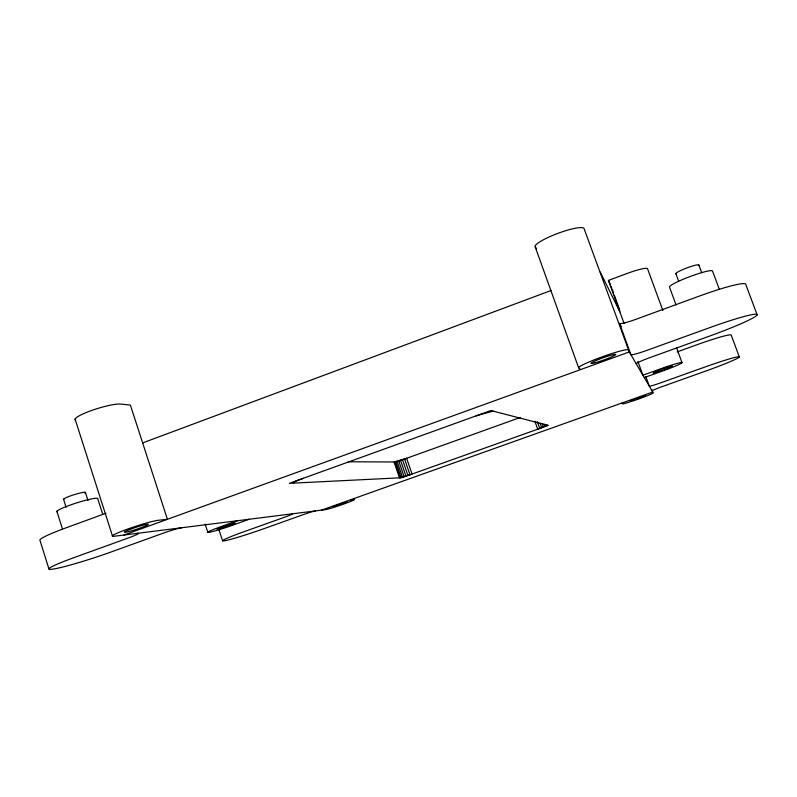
<?xml version="1.0" encoding="UTF-8"?>
<svg xmlns="http://www.w3.org/2000/svg" width="797" height="797" viewBox="0 0 797 797"><rect width="100%" height="100%" fill="white"/><g stroke="black" fill="none" stroke-linecap="round" stroke-linejoin="round"><path stroke-width="1.2" d="M534.867 421.224L537.696 429.204L547.19 425.11M142.653 442.923L550.996 290.536M624.051 323.373L608.43 280.424L627.628 273.281A20.254 2.73 -20.4 0 1 647.572 268.828L662.875 310.511M303.438 478.24C301.087 479.535 293.386 481.169 293.615 483.112M106.011 513.218L64.786 528.301A46.206 4.244 -17.8 0 0 39.85 540.007L48.876 568.729M124.023 535.016L629.301 351.945L584.012 228.48A26.092 4.603 -20.4 0 0 557.183 233.631A26.092 4.603 -20.4 0 0 535.245 246.97L578.652 367.885L580.694 369.559M677.151 351.895L697.983 344.394A35.337 2.57 -19.9 0 1 731.257 335.218L739.327 356.956A35.397 2.032 -19.7 0 1 705.614 371.103L662.466 386.495A11.307 0.628 -19.6 0 0 652.076 390.879M396.348 461.981L520.431 417.419M237.376 520.74L219.872 527.026A19.307 1.235 -18.5 0 0 208.814 532.366A19.307 1.235 -18.5 0 0 232.166 525.372L249.232 519.245M644.295 377.579L663.184 370.804A20.393 1.365 -19.7 0 0 681.993 362.605L676.474 347.572M321.43 510.16L652.753 392.034L651.906 389.703M476.118 415.855L493.034 411.093M394.057 461.971L406.629 458.285L412.049 474.056L399.496 477.851L394.057 461.971L348.269 461.782M350.461 499.809L354.177 499.41A15.711 0.837 -18.9 0 1 343.587 504.093A15.711 0.837 -18.9 0 1 325.435 509.652L114.379 536.232A25.225 2.032 -18.1 0 1 126.803 529.357A25.225 2.032 -18.1 0 1 158.464 520.252L167.42 519.295L130.379 405.065L120.875 404.079A25.006 4.045 -17.1 0 0 91.874 410.385A25.006 4.045 -17.1 0 0 75.436 420.109M621.511 403.172L622.318 403.84A16.408 0.897 -19.5 0 0 638.397 399.058A16.408 0.897 -19.5 0 0 653.221 392.831L628.126 349.943A26.331 2.321 -19.8 0 0 601.725 357.006A26.331 2.321 -19.8 0 0 578.652 367.885M535.245 246.97L536.63 248.853M757.15 314.845L745.843 284.609A49.364 4.991 -20.3 0 0 699.457 296.056L636.076 319.248A16.936 1.803 -20.1 0 1 619.538 323.403L621.252 326.611M600.31 272.136L619.867 311.856M608.43 280.424L610.293 284.38M719.273 289.191L712.568 271.159A22.983 2.69 -20.5 0 0 690.969 276.2A22.983 2.69 -20.5 0 0 669.47 287.03L676.085 304.992M698.909 265.122L701.719 272.694M675.846 273.65L678.636 281.202M645.829 376.592L649.306 386.147A12.045 0.717 -19.7 0 0 660.912 382.759L706.172 366.59A35.397 2.032 -19.7 0 1 739.347 356.897M611.11 286.322L611.797 288.235M612.226 289.391L613.481 292.858M614.328 295.169L619.787 310.182M637.869 361.37L642.9 375.188L662.317 368.214A20.393 1.365 -19.7 0 1 681.993 362.605M619.538 323.403L630.895 354.665A16.976 1.425 -19.9 0 0 647.373 350.202L710.984 327.198A49.474 3.935 -20 0 1 757.19 314.685A49.474 3.935 -20 0 1 709.908 335.965L650.382 357.435A15.541 1.196 -19.8 0 0 636.245 363.821M544.062 424.153L544.879 426.435M542.189 423.625L543.405 427.053M540.057 423.167L541.671 427.73M537.317 421.613L539.748 428.457M404.577 459.002L409.997 474.783M402.525 459.7L407.934 475.47M400.532 460.337L405.952 476.118M398.699 460.895L404.119 476.686M397.075 461.353L402.495 477.164M395.72 461.692L401.15 477.523M394.704 461.901L400.134 477.752M218.816 529.328L222.612 540.904M205.158 524.197L207.828 532.386M75.097 419.102L112.397 535.773M102.674 514.145L97.802 498.912A21.519 2.291 -17.6 0 0 76.253 503.027A21.519 2.291 -17.6 0 0 57.235 511.843M85.458 492.626L88.009 500.626M63.531 499.221L66.081 507.271M56.876 511.325L62.495 529.098M315.592 510.887A10.74 0.588 -18.8 0 0 302.94 514.752L263.807 528.72A33.195 1.833 -18.7 0 1 224.116 540.844A33.195 1.833 -18.7 0 1 243.882 531.748L284.738 517.153A11.437 0.658 -18.7 0 0 291.891 513.876M137.154 533.362A16.119 1.235 -18.1 0 1 129.214 537.646L74.051 557.591A46.306 3.347 -18.1 0 0 52.911 569.118A46.306 3.347 -18.1 0 0 111.211 551.942L163.285 533.153A14.745 1.056 -18.3 0 1 181.577 527.763M676.284 273.909A12.304 1.524 -20.6 0 1 687.323 267.762A12.304 1.524 -20.6 0 1 698.511 265.69M63.72 499.53A11.517 1.295 -17.5 0 1 75.326 494.309A11.517 1.295 -17.5 0 1 84.861 493.164M630.188 400.911L638.058 398.709L645.47 395.591L630.188 400.911M332.588 506.872L347.213 502.01L332.588 506.872M490.842 410.535L289.371 483.321L401.748 477.732L548.336 425.409L490.842 410.535M129.084 531.46A12.613 1.016 -18.1 0 0 148.232 524.536A12.613 1.016 -18.1 0 0 131.694 528.78A12.613 1.016 -18.1 0 0 129.084 531.46M220.111 528.67A9.654 0.618 -18.5 0 0 235.085 523.31A9.654 0.618 -18.5 0 0 223.07 526.578A9.654 0.618 -18.5 0 0 220.111 528.67M595.08 362.774A13.16 1.156 -19.8 0 0 615.463 354.854A13.16 1.156 -19.8 0 0 599.444 359.138A13.16 1.156 -19.8 0 0 595.08 362.774M658.103 371.82A10.192 0.687 -19.7 0 0 672.359 366.082A10.192 0.687 -19.7 0 0 657.834 370.655A10.192 0.687 -19.7 0 0 658.103 371.82"/></g></svg>
